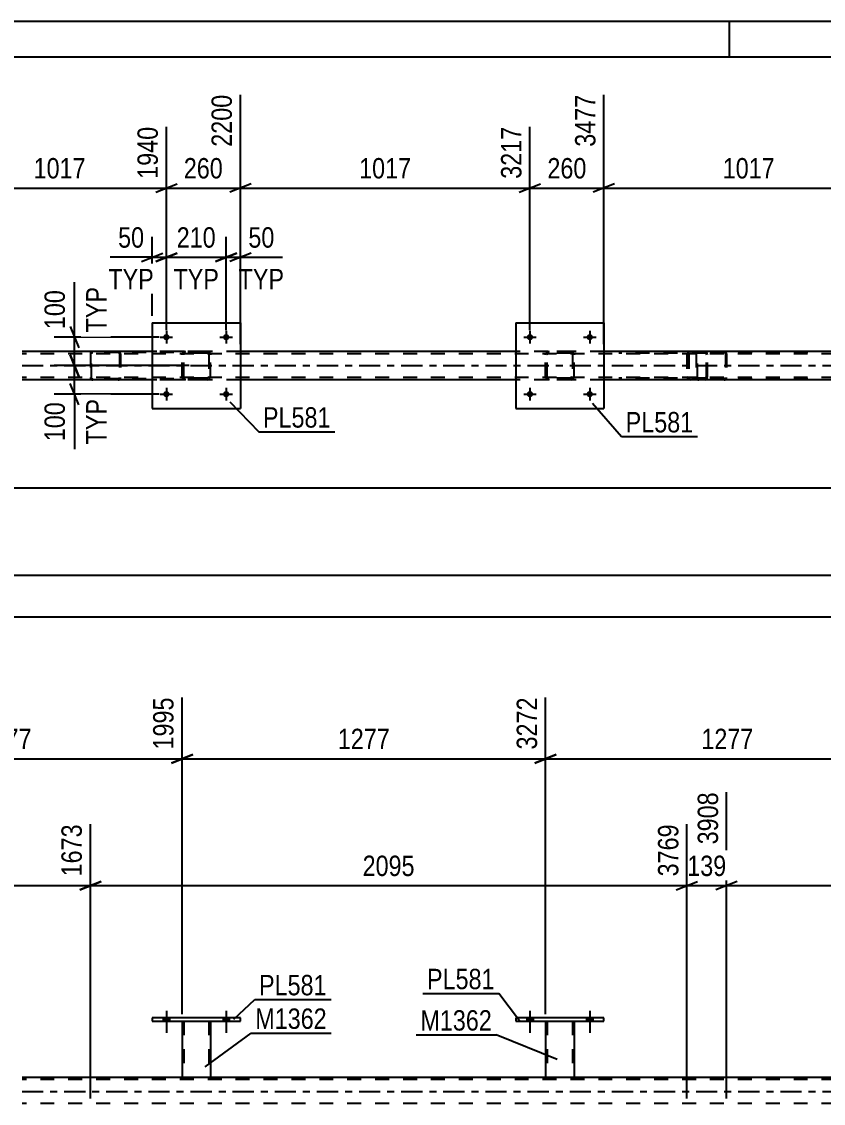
# Model space of a CAD drawing. Header units: millimetres. Extents: x 0 to 841, y 0 to 594.
# Drawn here: x 111.5 to 224.2, y 442.1 to 594 of the extents above; entities that cross this region are included whole.
import ezdxf

# ---------------------------------------------------------------- set-up
doc = ezdxf.new("R2010")
doc.units = ezdxf.units.MM
doc.linetypes.add('DXK_LINE_DOT2', pattern=[3.9198, 1.9599, -1.9599])
doc.linetypes.add('DXK_LINE_DOT3', pattern=[5.9187, 2.979, -0.9799, 0.9799, -0.9799])
doc.styles.add('Arial Narrow', font='ARIALN.TTF', dxfattribs={"height": 0.2})

# ---------------------------------------------------------------- blocks, each defined once
blk = doc.blocks.new('Unknown-318889060-1133')
at = {"color": 5, "linetype": 'Continuous'}
for p, q in [((841, 594), (0, 594)), ((211, 589), (211, 594)), ((836, 589), (5, 589))]:
    blk.add_line(p, q, dxfattribs=at)
blk = doc.blocks.new('Part-318889060-5919 - 5912')
at = {"color": 2, "linetype": 'Continuous'}
for p, q in [((129.88, 547.69), (111.6, 547.69)), ((180.96, 547.69), (142.28, 547.69)), ((232.04, 547.69), (193.36, 547.69)), ((129.88, 543.69), (111.6, 543.69)), ((180.96, 543.69), (142.28, 543.69)), ((232.04, 543.69), (193.36, 543.69))]:
    blk.add_line(p, q, dxfattribs=at)
at = {"color": 7, "linetype": 'DXK_LINE_DOT2'}
for p, q in [((617.87, 547.37), (111.6, 547.37)), ((142.28, 547.69), (129.88, 547.69)), ((193.36, 547.69), (180.96, 547.69)), ((617.87, 544.01), (111.6, 544.01)), ((142.28, 543.69), (129.88, 543.69)), ((193.36, 543.69), (180.96, 543.69))]:
    blk.add_line(p, q, dxfattribs=at)
at = {"color": 7, "linetype": 'DXK_LINE_DOT3'}
blk.add_line((111.6, 545.69), (617.87, 545.69), dxfattribs=at)
blk = doc.blocks.new('Bolt-318889060-6020 - 5912')
at = {"linetype": 'Continuous'}
for points in [[(132.32, 541.69, -1), (131.44, 541.69, -1)], [(140.72, 541.69, -1), (139.84, 541.69, -1)]]:
    blk.add_hatch(color=1, dxfattribs=at).paths.add_polyline_path(points)
at = {"color": 1, "linetype": 'Continuous'}
for p, q in [((131.88, 542.57), (131.88, 540.81)), ((140.28, 542.57), (140.28, 540.81)), ((131, 541.69), (132.76, 541.69)), ((139.4, 541.69), (141.16, 541.69))]:
    blk.add_line(p, q, dxfattribs=at)
blk = doc.blocks.new('Part-318889060-6163 - 5912')
at = {"color": 7, "linetype": 'DXK_LINE_DOT2'}
for p, q in [((206.36, 547.49), (206.33, 547.37)), ((206.33, 547.37), (206.33, 544.01)), ((206.5, 547.37), (206.51, 547.43)), ((206.5, 544.01), (206.5, 547.37)), ((206.51, 547.43), (206.55, 547.49)), ((206.67, 547.69), (206.54, 547.67)), ((206.55, 547.49), (206.61, 547.52)), ((206.61, 547.52), (206.67, 547.53)), ((222, 547.69), (206.67, 547.69)), ((222, 547.53), (206.67, 547.53)), ((210.38, 547.67), (210.25, 547.69)), ((210.25, 547.53), (210.31, 547.52)), ((210.31, 547.52), (210.34, 547.5)), ((210.34, 547.5), (210.37, 547.49)), ((210.37, 547.49), (210.4, 547.43)), ((210.4, 547.43), (210.42, 547.37)), ((210.42, 547.37), (210.42, 544.01)), ((210.59, 547.37), (210.56, 547.49)), ((210.59, 547.37), (210.59, 544.01)), ((206.33, 544.01), (206.36, 543.89)), ((206.51, 543.95), (206.5, 544.01)), ((206.55, 543.9), (206.51, 543.95)), ((206.55, 543.9), (206.58, 543.88)), ((206.58, 543.88), (206.61, 543.86)), ((206.61, 543.86), (206.67, 543.85)), ((222, 543.85), (206.67, 543.85)), ((210.31, 543.86), (210.25, 543.85)), ((210.37, 543.9), (210.31, 543.86)), ((210.4, 543.95), (210.37, 543.9)), ((210.42, 544.01), (210.4, 543.95)), ((210.56, 543.89), (210.59, 544.01)), ((206.54, 543.72), (206.67, 543.69)), ((222, 543.69), (206.67, 543.69)), ((210.25, 543.69), (210.38, 543.72))]:
    blk.add_line(p, q, dxfattribs=at)
for centre, start, end in [((206.66, 547.36), 110.7583, 155.68), ((210.26, 547.36), 24.32, 69.2417), ((206.66, 544.03), 204.32, 249.2417), ((210.26, 544.03), 290.7583, 335.68)]:
    blk.add_arc(centre, 0.331, start, end, dxfattribs=at)
blk = doc.blocks.new('Bolt-318889060-6019 - 5912')
at = {"linetype": 'Continuous'}
for points in [[(132.32, 549.69, -1), (131.44, 549.69, -1)], [(140.72, 549.69, -1), (139.84, 549.69, -1)]]:
    blk.add_hatch(color=1, dxfattribs=at).paths.add_polyline_path(points)
at = {"color": 1, "linetype": 'Continuous'}
for p, q in [((131.88, 550.57), (131.88, 548.81)), ((140.28, 550.57), (140.28, 548.81)), ((131, 549.69), (132.76, 549.69)), ((139.4, 549.69), (141.16, 549.69))]:
    blk.add_line(p, q, dxfattribs=at)
blk = doc.blocks.new('Bolt-318889060-6021 - 5912')
at = {"linetype": 'Continuous'}
for points in [[(183.4, 549.69, -1), (182.52, 549.69, -1)], [(191.8, 549.69, -1), (190.92, 549.69, -1)]]:
    blk.add_hatch(color=1, dxfattribs=at).paths.add_polyline_path(points)
at = {"color": 1, "linetype": 'Continuous'}
for p, q in [((182.96, 550.57), (182.96, 548.81)), ((191.36, 550.57), (191.36, 548.81)), ((182.08, 549.69), (183.84, 549.69)), ((190.48, 549.69), (192.24, 549.69))]:
    blk.add_line(p, q, dxfattribs=at)
blk = doc.blocks.new('Bolt-318889060-6022 - 5912')
at = {"linetype": 'Continuous'}
for points in [[(183.4, 541.69, -1), (182.52, 541.69, -1)], [(191.8, 541.69, -1), (190.92, 541.69, -1)]]:
    blk.add_hatch(color=1, dxfattribs=at).paths.add_polyline_path(points)
at = {"color": 1, "linetype": 'Continuous'}
for p, q in [((182.96, 542.57), (182.96, 540.81)), ((191.36, 542.57), (191.36, 540.81)), ((182.08, 541.69), (183.84, 541.69)), ((190.48, 541.69), (192.24, 541.69))]:
    blk.add_line(p, q, dxfattribs=at)
blk = doc.blocks.new('Part-318889060-6055 - 5912')
at = {"color": 2, "linetype": 'Continuous'}
for p, q in [((129.88, 551.69), (129.88, 539.69)), ((129.88, 551.69), (142.28, 551.69)), ((142.28, 551.69), (142.28, 539.69)), ((129.88, 539.69), (142.28, 539.69))]:
    blk.add_line(p, q, dxfattribs=at)
blk = doc.blocks.new('Part-318889060-6056 - 5912')
at = {"color": 7, "linetype": 'DXK_LINE_DOT2'}
for p, q in [((134.08, 547.21), (134.11, 547.4)), ((134.11, 547.4), (134.08, 547.21)), ((134.08, 544.17), (134.08, 547.21)), ((134.32, 547.21), (134.33, 547.3)), ((134.32, 544.17), (134.32, 547.21)), ((134.33, 547.3), (134.39, 547.38)), ((134.37, 547.65), (134.56, 547.69)), ((134.56, 547.69), (134.37, 547.65)), ((134.39, 547.38), (134.46, 547.43)), ((134.46, 547.43), (134.56, 547.45)), ((137.6, 547.69), (134.56, 547.69)), ((137.6, 547.45), (134.56, 547.45)), ((137.6, 547.69), (137.78, 547.65)), ((137.78, 547.65), (137.6, 547.69)), ((137.6, 547.45), (137.69, 547.43)), ((137.69, 547.43), (137.77, 547.38)), ((137.77, 547.38), (137.82, 547.3)), ((137.82, 547.3), (137.84, 547.21)), ((137.84, 547.21), (137.84, 544.17)), ((138.04, 547.4), (138.08, 547.21)), ((138.08, 547.21), (138.04, 547.4)), ((138.08, 544.17), (138.08, 547.21)), ((134.11, 543.99), (134.08, 544.17)), ((134.08, 544.17), (134.11, 543.99)), ((134.33, 544.08), (134.32, 544.17)), ((134.39, 544), (134.33, 544.08)), ((134.46, 543.95), (134.39, 544)), ((134.56, 543.93), (134.46, 543.95)), ((137.6, 543.93), (134.56, 543.93)), ((137.69, 543.95), (137.6, 543.93)), ((137.77, 544), (137.69, 543.95)), ((137.82, 544.08), (137.77, 544)), ((137.84, 544.17), (137.82, 544.08)), ((138.08, 544.17), (138.04, 543.99)), ((138.04, 543.99), (138.08, 544.17)), ((134.56, 543.69), (134.37, 543.73)), ((134.37, 543.73), (134.56, 543.69)), ((137.6, 543.69), (134.56, 543.69)), ((137.78, 543.73), (137.6, 543.69)), ((137.6, 543.69), (137.78, 543.73))]:
    blk.add_line(p, q, dxfattribs=at)
at = {"color": 7, "linetype": 'DXK_LINE_DOT3'}
blk.add_line((136.08, 545.69), (136.08, 545.69), dxfattribs=at)
at = {"color": 7, "linetype": 'DXK_LINE_DOT2'}
for centre, start, end in [((134.56, 547.21), 112.5, 157.5), ((134.56, 547.21), 112.5, 157.5), ((137.6, 547.21), 22.5, 67.5), ((137.6, 547.21), 22.5, 67.5), ((134.56, 544.17), 202.5, 247.5), ((134.56, 544.17), 202.5, 247.5), ((137.6, 544.17), 292.5, 337.5), ((137.6, 544.17), 292.5, 337.5)]:
    blk.add_arc(centre, 0.48, start, end, dxfattribs=at)
blk = doc.blocks.new('Part-318889060-6061 - 5912')
at = {"color": 2, "linetype": 'Continuous'}
for p, q in [((180.96, 551.69), (180.96, 539.69)), ((180.96, 551.69), (193.36, 551.69)), ((193.36, 551.69), (193.36, 539.69)), ((180.96, 539.69), (193.36, 539.69))]:
    blk.add_line(p, q, dxfattribs=at)
blk = doc.blocks.new('Part-318889060-6062 - 5912')
at = {"color": 7, "linetype": 'DXK_LINE_DOT2'}
for p, q in [((185.16, 547.21), (185.19, 547.39)), ((185.19, 547.39), (185.16, 547.21)), ((185.16, 544.17), (185.16, 547.21)), ((185.4, 547.21), (185.42, 547.3)), ((185.4, 544.17), (185.4, 547.21)), ((185.42, 547.3), (185.47, 547.38)), ((185.45, 547.65), (185.64, 547.69)), ((185.64, 547.69), (185.45, 547.65)), ((185.47, 547.38), (185.55, 547.43)), ((185.55, 547.43), (185.64, 547.45)), ((188.68, 547.69), (185.64, 547.69)), ((188.68, 547.45), (185.64, 547.45)), ((188.68, 547.69), (188.86, 547.65)), ((188.86, 547.65), (188.68, 547.69)), ((188.68, 547.45), (188.77, 547.43)), ((188.77, 547.43), (188.85, 547.38)), ((188.85, 547.38), (188.9, 547.3)), ((188.9, 547.3), (188.92, 547.21)), ((188.92, 547.21), (188.92, 544.17)), ((189.12, 547.39), (189.16, 547.21)), ((189.16, 547.21), (189.12, 547.39)), ((189.16, 544.17), (189.16, 547.21)), ((185.19, 543.99), (185.16, 544.17)), ((185.16, 544.17), (185.19, 543.99)), ((185.42, 544.08), (185.4, 544.17)), ((185.47, 544), (185.42, 544.08)), ((185.55, 543.95), (185.47, 544)), ((185.64, 543.93), (185.55, 543.95)), ((188.68, 543.93), (185.64, 543.93)), ((188.77, 543.95), (188.68, 543.93)), ((188.85, 544), (188.77, 543.95)), ((188.9, 544.08), (188.85, 544)), ((188.92, 544.17), (188.9, 544.08)), ((189.16, 544.17), (189.12, 543.99)), ((189.12, 543.99), (189.16, 544.17)), ((185.64, 543.69), (185.45, 543.73)), ((185.45, 543.73), (185.64, 543.69)), ((188.68, 543.69), (185.64, 543.69)), ((188.86, 543.73), (188.68, 543.69)), ((188.68, 543.69), (188.86, 543.73))]:
    blk.add_line(p, q, dxfattribs=at)
at = {"color": 7, "linetype": 'DXK_LINE_DOT3'}
blk.add_line((187.16, 545.69), (187.16, 545.69), dxfattribs=at)
at = {"color": 7, "linetype": 'DXK_LINE_DOT2'}
for centre, start, end in [((185.64, 547.21), 112.5, 157.5), ((185.64, 547.21), 112.5, 157.5), ((188.68, 547.21), 22.5, 67.5), ((188.68, 547.21), 22.5, 67.5), ((185.64, 544.17), 202.5, 247.5), ((185.64, 544.17), 202.5, 247.5), ((188.68, 544.17), 292.5, 337.5), ((188.68, 544.17), 292.5, 337.5)]:
    blk.add_arc(centre, 0.48, start, end, dxfattribs=at)
blk = doc.blocks.new('Part-318889060-6150 - 5912')
at = {"color": 7, "linetype": 'DXK_LINE_DOT2'}
for p, q in [((207.61, 547.69), (195.45, 547.69)), ((207.61, 547.45), (195.45, 547.45)), ((205.03, 547.3), (205.01, 547.21)), ((205.01, 547.21), (205.01, 544.17)), ((205.05, 547.4), (205.03, 547.3)), ((205.26, 547.21), (205.28, 547.3)), ((205.26, 547.21), (205.26, 544.17)), ((205.28, 547.3), (205.34, 547.38)), ((205.51, 547.69), (205.32, 547.66)), ((205.34, 547.38), (205.42, 547.43)), ((205.42, 547.43), (205.51, 547.45)), ((206.33, 547.45), (206.33, 547.69)), ((207.71, 547.66), (207.61, 547.69)), ((207.61, 547.45), (207.66, 547.43)), ((207.66, 547.43), (207.7, 547.38)), ((207.7, 547.38), (207.73, 547.3)), ((207.8, 547.55), (207.71, 547.66)), ((207.73, 547.3), (207.74, 547.21)), ((207.74, 544.17), (207.74, 547.21)), ((207.86, 547.4), (207.8, 547.55)), ((207.88, 547.21), (207.86, 547.4)), ((207.88, 544.17), (207.88, 547.21)), ((207.61, 543.93), (195.45, 543.93)), ((205.01, 544.17), (205.03, 544.09)), ((205.03, 544.09), (205.05, 543.99)), ((205.28, 544.08), (205.26, 544.17)), ((205.34, 544), (205.28, 544.08)), ((205.42, 543.95), (205.34, 544)), ((205.51, 543.93), (205.42, 543.95)), ((206.33, 543.69), (206.33, 543.93)), ((207.66, 543.95), (207.61, 543.93)), ((207.7, 544), (207.66, 543.95)), ((207.7, 544), (207.71, 544.04)), ((207.71, 544.04), (207.73, 544.08)), ((207.71, 543.73), (207.8, 543.83)), ((207.73, 544.08), (207.74, 544.17)), ((207.8, 543.83), (207.81, 543.86)), ((207.81, 543.86), (207.86, 543.99)), ((207.86, 543.99), (207.88, 544.17)), ((207.61, 543.69), (195.45, 543.69)), ((205.32, 543.73), (205.51, 543.69)), ((207.61, 543.69), (207.71, 543.73))]:
    blk.add_line(p, q, dxfattribs=at)
for centre, start, end in [((205.5, 547.2), 111.1941, 156.1506), ((205.5, 544.19), 203.8494, 248.8059)]:
    blk.add_arc(centre, 0.492, start, end, dxfattribs=at)
blk = doc.blocks.new('Part-318889060-6156 - 5912')
at = {"color": 7, "linetype": 'DXK_LINE_DOT2'}
for p, q in [((121.22, 547.49), (121.2, 547.37)), ((121.2, 547.37), (121.2, 544.01)), ((121.37, 547.37), (121.38, 547.43)), ((121.37, 544.01), (121.37, 547.37)), ((121.38, 547.43), (121.42, 547.49)), ((121.54, 547.69), (121.41, 547.67)), ((121.42, 547.49), (121.47, 547.52)), ((121.47, 547.52), (121.54, 547.53)), ((136.86, 547.69), (121.54, 547.69)), ((136.86, 547.53), (121.54, 547.53)), ((125.24, 547.67), (125.11, 547.69)), ((125.11, 547.53), (125.18, 547.52)), ((125.18, 547.52), (125.2, 547.5)), ((125.2, 547.5), (125.23, 547.49)), ((125.23, 547.49), (125.27, 547.43)), ((125.27, 547.43), (125.28, 547.37)), ((125.28, 547.37), (125.28, 544.01)), ((125.45, 547.37), (125.43, 547.49)), ((125.45, 547.37), (125.45, 544.01)), ((121.2, 544.01), (121.22, 543.89)), ((121.38, 543.95), (121.37, 544.01)), ((121.42, 543.9), (121.38, 543.95)), ((121.42, 543.9), (121.45, 543.88)), ((121.45, 543.88), (121.47, 543.86)), ((121.47, 543.86), (121.54, 543.85)), ((136.86, 543.85), (121.54, 543.85)), ((125.18, 543.86), (125.11, 543.85)), ((125.23, 543.9), (125.18, 543.86)), ((125.27, 543.95), (125.23, 543.9)), ((125.28, 544.01), (125.27, 543.95)), ((125.43, 543.89), (125.45, 544.01)), ((121.41, 543.72), (121.54, 543.69)), ((136.86, 543.69), (121.54, 543.69)), ((125.11, 543.69), (125.24, 543.72))]:
    blk.add_line(p, q, dxfattribs=at)
for centre, start, end in [((121.52, 547.36), 110.7583, 155.68), ((125.12, 547.36), 24.32, 69.2417), ((121.52, 544.03), 204.32, 249.2417), ((125.12, 544.03), 290.7583, 335.68)]:
    blk.add_arc(centre, 0.331, start, end, dxfattribs=at)
blk = doc.blocks.new('Bolt-318889060-4094 - 3929')
at = {"linetype": 'Continuous'}
for points in [[(182.52, 453.62), (183.4, 453.62), (183.4, 454.1), (182.52, 454.1)], [(190.92, 453.62), (191.8, 453.62), (191.8, 454.1), (190.92, 454.1)]]:
    blk.add_hatch(color=1, dxfattribs=at).paths.add_polyline_path(points)
at = {"color": 1, "linetype": 'Continuous'}
for p, q in [((182.96, 455.1), (182.96, 451.98)), ((191.36, 455.1), (191.36, 451.98)), ((182.52, 454.1), (182.52, 453.62)), ((183.4, 454.1), (183.4, 453.62)), ((190.92, 454.1), (190.92, 453.62)), ((191.8, 454.1), (191.8, 453.62))]:
    blk.add_line(p, q, dxfattribs=at)
blk = doc.blocks.new('Bolt-318889060-4096 - 3929')
at = {"linetype": 'Continuous'}
for points in [[(131.44, 453.62), (132.32, 453.62), (132.32, 454.1), (131.44, 454.1)], [(139.84, 453.62), (140.72, 453.62), (140.72, 454.1), (139.84, 454.1)]]:
    blk.add_hatch(color=1, dxfattribs=at).paths.add_polyline_path(points)
at = {"color": 1, "linetype": 'Continuous'}
for p, q in [((131.88, 455.1), (131.88, 451.98)), ((140.28, 455.1), (140.28, 451.98)), ((131.44, 454.1), (131.44, 453.62)), ((132.32, 454.1), (132.32, 453.62)), ((139.84, 454.1), (139.84, 453.62)), ((140.72, 454.1), (140.72, 453.62))]:
    blk.add_line(p, q, dxfattribs=at)
blk = doc.blocks.new('Bolt-318889060-4095 - 3929')
at = {"linetype": 'Continuous'}
for points in [[(182.52, 453.62), (183.4, 453.62), (183.4, 454.1), (182.52, 454.1)], [(190.92, 453.62), (191.8, 453.62), (191.8, 454.1), (190.92, 454.1)]]:
    blk.add_hatch(color=1, dxfattribs=at).paths.add_polyline_path(points)
at = {"color": 1, "linetype": 'Continuous'}
for p, q in [((182.96, 455.1), (182.96, 451.98)), ((191.36, 455.1), (191.36, 451.98)), ((182.52, 454.1), (182.52, 453.62)), ((183.4, 454.1), (183.4, 453.62)), ((190.92, 454.1), (190.92, 453.62)), ((191.8, 454.1), (191.8, 453.62))]:
    blk.add_line(p, q, dxfattribs=at)
blk = doc.blocks.new('Bolt-318889060-4253 - 3929')
at = {"linetype": 'Continuous'}
for points in [[(131.44, 453.62), (132.32, 453.62), (132.32, 454.1), (131.44, 454.1)], [(139.84, 453.62), (140.72, 453.62), (140.72, 454.1), (139.84, 454.1)]]:
    blk.add_hatch(color=1, dxfattribs=at).paths.add_polyline_path(points)
at = {"color": 1, "linetype": 'Continuous'}
for p, q in [((131.88, 455.1), (131.88, 451.98)), ((140.28, 455.1), (140.28, 451.98)), ((131.44, 454.1), (131.44, 453.62)), ((132.32, 454.1), (132.32, 453.62)), ((139.84, 454.1), (139.84, 453.62)), ((140.72, 454.1), (140.72, 453.62))]:
    blk.add_line(p, q, dxfattribs=at)
blk = doc.blocks.new('Part-318889060-4260 - 3929')
at = {"color": 2, "linetype": 'Continuous'}
for p, q in [((129.88, 454.1), (129.88, 453.62)), ((142.28, 454.1), (129.88, 454.1)), ((129.88, 453.62), (142.28, 453.62)), ((142.28, 453.62), (142.28, 454.1))]:
    blk.add_line(p, q, dxfattribs=at)
blk = doc.blocks.new('Part-318889060-4383 - 3929')
at = {"color": 2, "linetype": 'Continuous'}
for p, q in [((185.16, 453.62), (185.16, 445.78)), ((189.16, 453.62), (189.16, 445.78)), ((185.16, 445.78), (189.16, 445.78))]:
    blk.add_line(p, q, dxfattribs=at)
at = {"color": 7, "linetype": 'DXK_LINE_DOT2'}
for p, q in [((185.16, 453.62), (189.16, 453.62)), ((185.16, 453.62), (185.16, 453.62)), ((185.16, 453.62), (185.16, 453.62)), ((185.4, 453.62), (185.4, 445.78)), ((188.92, 453.62), (188.92, 445.78)), ((189.16, 453.62), (189.16, 453.62)), ((189.16, 453.62), (189.16, 453.62)), ((188.86, 445.78), (188.9, 445.78)), ((188.86, 445.78), (188.9, 445.78)), ((188.9, 445.78), (188.92, 445.78)), ((188.9, 445.78), (188.92, 445.78))]:
    blk.add_line(p, q, dxfattribs=at)
blk = doc.blocks.new('Part-318889060-4388 - 3929')
at = {"color": 2, "linetype": 'Continuous'}
for p, q in [((180.96, 454.1), (180.96, 453.62)), ((193.36, 454.1), (180.96, 454.1)), ((180.96, 453.62), (193.36, 453.62)), ((193.36, 453.62), (193.36, 454.1))]:
    blk.add_line(p, q, dxfattribs=at)
blk = doc.blocks.new('Part-318889060-4393 - 3929')
at = {"color": 2, "linetype": 'Continuous'}
for p, q in [((134.08, 453.62), (134.08, 445.78)), ((138.08, 453.62), (138.08, 445.78)), ((134.08, 445.78), (138.08, 445.78))]:
    blk.add_line(p, q, dxfattribs=at)
at = {"color": 7, "linetype": 'DXK_LINE_DOT2'}
for p, q in [((134.08, 453.62), (138.08, 453.62)), ((134.08, 453.62), (134.08, 453.62)), ((134.08, 453.62), (134.08, 453.62)), ((134.32, 453.62), (134.32, 445.78)), ((137.84, 453.62), (137.84, 445.78)), ((138.08, 453.62), (138.08, 453.62)), ((138.08, 453.62), (138.08, 453.62)), ((137.78, 445.78), (137.82, 445.78)), ((137.78, 445.78), (137.82, 445.78)), ((137.82, 445.78), (137.84, 445.78)), ((137.82, 445.78), (137.84, 445.78))]:
    blk.add_line(p, q, dxfattribs=at)
blk = doc.blocks.new('Part-318889060-4518 - 3929')
at = {"color": 2, "linetype": 'Continuous'}
blk.add_line((111.6, 445.78), (617.87, 445.78), dxfattribs=at)
at = {"color": 7, "linetype": 'DXK_LINE_DOT2'}
for p, q in [((617.87, 445.46), (111.6, 445.46)), ((617.87, 442.1), (111.6, 442.1))]:
    blk.add_line(p, q, dxfattribs=at)
at = {"color": 7, "linetype": 'DXK_LINE_DOT3'}
blk.add_line((111.6, 443.78), (617.87, 443.78), dxfattribs=at)
blk = doc.blocks.new('StraightDimension-318889060-11801 - 5912')
at = {"color": 7, "linetype": 'Continuous'}
for p, q in [((142.28, 548.69), (142.28, 583.74)), ((131.88, 550.69), (131.88, 579.24)), ((130.38, 570.03), (133.38, 571.23)), ((143.78, 571.23), (140.78, 570.03)), ((131.88, 570.63), (142.28, 570.63))]:
    blk.add_line(p, q, dxfattribs=at)
at = {"color": 0}
blk.add_wipeout([(140.42, 571.38), (140.42, 575.58), (133.73, 575.58), (133.73, 571.38)], dxfattribs=at)
at = {"color": 3, "style": 'Arial Narrow'}
blk.add_text('260', height=2.863, dxfattribs=at).set_placement((134.33, 571.98))
at = {"color": 0, "linetype": 'Continuous'}
blk.add_wipeout([(141.68, 584.34), (137.48, 584.34), (137.48, 575.83), (141.68, 575.83)], dxfattribs=at)
at = {"color": 3, "linetype": 'Continuous', "style": 'Arial Narrow'}
blk.add_text('2200', height=2.863, rotation=90.0002, dxfattribs=at).set_placement((141.08, 576.43))
blk = doc.blocks.new('StraightDimension-318889060-6242 - 5912')
at = {"color": 7, "linetype": 'Continuous'}
for p, q in [((118.37, 547.19), (119.57, 544.19)), ((135.08, 545.69), (116.12, 545.69)), ((118.97, 541.69), (118.97, 545.69)), ((119.57, 540.19), (118.37, 543.19)), ((130.88, 541.69), (116.12, 541.69))]:
    blk.add_line(p, q, dxfattribs=at)
at = {"color": 0}
blk.add_wipeout([(118.22, 541.17), (114.02, 541.17), (114.02, 534.48), (118.22, 534.48)], dxfattribs=at)
at = {"color": 0, "linetype": 'Continuous'}
blk.add_wipeout([(124.07, 541.62), (119.87, 541.62), (119.87, 534.03), (124.07, 534.03)], dxfattribs=at)
at = {"color": 7, "linetype": 'Continuous'}
blk.add_line((118.97, 541.69), (118.97, 533.96), dxfattribs=at)
blk.add_line((118.97, 541.69), (118.97, 533.96), dxfattribs=at)
at = {"color": 3, "linetype": 'Continuous', "style": 'Arial Narrow'}
blk.add_text('TYP', height=2.863, rotation=90.0002, dxfattribs=at).set_placement((123.47, 534.63))
at = {"color": 3, "style": 'Arial Narrow'}
blk.add_text('100', height=2.863, rotation=90.0002, dxfattribs=at).set_placement((117.62, 535.08))
blk = doc.blocks.new('StraightDimension-318889060-6257 - 5912')
at = {"color": 7, "linetype": 'Continuous'}
for p, q in [((118.37, 551.19), (119.57, 548.19)), ((130.88, 549.69), (116.12, 549.69)), ((118.97, 545.69), (118.97, 549.69)), ((119.57, 544.19), (118.37, 547.19)), ((135.08, 545.69), (116.12, 545.69))]:
    blk.add_line(p, q, dxfattribs=at)
at = {"color": 0}
blk.add_wipeout([(118.22, 556.9), (114.02, 556.9), (114.02, 550.22), (118.22, 550.22)], dxfattribs=at)
at = {"color": 0, "linetype": 'Continuous'}
blk.add_wipeout([(124.07, 557.35), (119.87, 557.35), (119.87, 549.76), (124.07, 549.76)], dxfattribs=at)
at = {"color": 7, "linetype": 'Continuous'}
blk.add_line((118.97, 549.69), (118.97, 557.43), dxfattribs=at)
blk.add_line((118.97, 549.69), (118.97, 557.43), dxfattribs=at)
at = {"color": 3, "style": 'Arial Narrow'}
blk.add_text('100', height=2.863, rotation=90.0002, dxfattribs=at).set_placement((117.62, 550.82))
at = {"color": 3, "linetype": 'Continuous', "style": 'Arial Narrow'}
blk.add_text('TYP', height=2.863, rotation=90.0002, dxfattribs=at).set_placement((123.47, 550.36))
blk = doc.blocks.new('StraightDimension-318889060-6273 - 5912')
at = {"color": 7, "linetype": 'Continuous'}
for p, q in [((129.88, 552.69), (129.88, 563.76)), ((131.88, 550.69), (131.88, 563.76)), ((128.38, 560.31), (131.38, 561.51)), ((129.88, 560.91), (131.88, 560.91)), ((133.38, 561.51), (130.38, 560.31))]:
    blk.add_line(p, q, dxfattribs=at)
at = {"color": 0}
blk.add_wipeout([(129.35, 561.66), (129.35, 565.86), (124.5, 565.86), (124.5, 561.66)], dxfattribs=at)
at = {"color": 0, "linetype": 'Continuous'}
blk.add_wipeout([(130.72, 555.81), (130.72, 560.01), (123.13, 560.01), (123.13, 555.81)], dxfattribs=at)
at = {"color": 7, "linetype": 'Continuous'}
blk.add_line((129.88, 560.91), (123.97, 560.91), dxfattribs=at)
blk.add_line((129.88, 560.91), (123.97, 560.91), dxfattribs=at)
at = {"color": 3, "style": 'Arial Narrow'}
blk.add_text('50', height=2.863, dxfattribs=at).set_placement((125.1, 562.26))
at = {"color": 3, "linetype": 'Continuous', "style": 'Arial Narrow'}
blk.add_text('TYP', height=2.863, dxfattribs=at).set_placement((123.73, 556.41))
blk = doc.blocks.new('StraightDimension-318889060-6286 - 5912')
at = {"color": 7, "linetype": 'Continuous'}
for p, q in [((131.88, 550.69), (131.88, 563.76)), ((140.28, 550.69), (140.28, 563.76)), ((130.38, 560.31), (133.38, 561.51)), ((131.88, 560.91), (140.28, 560.91)), ((141.78, 561.51), (138.78, 560.31))]:
    blk.add_line(p, q, dxfattribs=at)
at = {"color": 0}
blk.add_wipeout([(139.42, 561.66), (139.42, 565.86), (132.73, 565.86), (132.73, 561.66)], dxfattribs=at)
at = {"color": 0, "linetype": 'Continuous'}
blk.add_wipeout([(139.87, 555.81), (139.87, 560.01), (132.28, 560.01), (132.28, 555.81)], dxfattribs=at)
at = {"color": 3, "style": 'Arial Narrow'}
blk.add_text('210', height=2.863, dxfattribs=at).set_placement((133.33, 562.26))
at = {"color": 3, "linetype": 'Continuous', "style": 'Arial Narrow'}
blk.add_text('TYP', height=2.863, dxfattribs=at).set_placement((132.88, 556.41))
blk = doc.blocks.new('StraightDimension-318889060-6302 - 5912')
at = {"color": 7, "linetype": 'Continuous'}
for p, q in [((140.28, 550.69), (140.28, 563.76)), ((142.28, 552.69), (142.28, 563.76)), ((138.78, 560.31), (141.78, 561.51)), ((140.28, 560.91), (142.28, 560.91)), ((143.78, 561.51), (140.78, 560.31))]:
    blk.add_line(p, q, dxfattribs=at)
at = {"color": 0}
blk.add_wipeout([(147.66, 561.66), (147.66, 565.86), (142.8, 565.86), (142.8, 561.66)], dxfattribs=at)
at = {"color": 0, "linetype": 'Continuous'}
blk.add_wipeout([(149.02, 555.81), (149.02, 560.01), (141.43, 560.01), (141.43, 555.81)], dxfattribs=at)
at = {"color": 7, "linetype": 'Continuous'}
blk.add_line((142.28, 560.91), (148.18, 560.91), dxfattribs=at)
blk.add_line((142.28, 560.91), (148.18, 560.91), dxfattribs=at)
at = {"color": 3, "style": 'Arial Narrow'}
blk.add_text('50', height=2.863, dxfattribs=at).set_placement((143.4, 562.26))
at = {"color": 3, "linetype": 'Continuous', "style": 'Arial Narrow'}
blk.add_text('TYP', height=2.863, dxfattribs=at).set_placement((142.03, 556.41))
blk = doc.blocks.new('StraightDimension-318889060-6868 - 5912')
at = {"color": 7, "linetype": 'Continuous'}
blk.add_line((69.68, 516.27), (776.14, 516.27), dxfattribs=at)
blk = doc.blocks.new('StraightDimension-318889060-6889 - 5912')
at = {"color": 7, "linetype": 'Continuous'}
blk.add_line((69.04, 510.44), (776.78, 510.44), dxfattribs=at)
blk = doc.blocks.new('StraightDimension-318889060-6937 - 5912')
at = {"color": 7, "linetype": 'Continuous'}
blk.add_line((69.68, 528.52), (719.68, 528.52), dxfattribs=at)
blk = doc.blocks.new('StraightDimension-318889060-11798 - 5912')
at = {"color": 7, "linetype": 'Continuous'}
for p, q in [((193.36, 548.69), (193.36, 583.74)), ((234.04, 550.69), (234.04, 579.24)), ((194.86, 571.23), (191.86, 570.03)), ((232.54, 570.03), (235.54, 571.23)), ((193.36, 570.63), (234.04, 570.63))]:
    blk.add_line(p, q, dxfattribs=at)
at = {"color": 0, "linetype": 'Continuous'}
blk.add_wipeout([(233.44, 579.84), (229.24, 579.84), (229.24, 571.33), (233.44, 571.33)], dxfattribs=at)
at = {"color": 0}
blk.add_wipeout([(217.95, 571.38), (217.95, 575.58), (209.44, 575.58), (209.44, 571.38)], dxfattribs=at)
at = {"color": 3, "linetype": 'Continuous', "style": 'Arial Narrow'}
blk.add_text('4494', height=2.863, rotation=90.0002, dxfattribs=at).set_placement((232.84, 571.93))
at = {"color": 3, "style": 'Arial Narrow'}
blk.add_text('1017', height=2.863, dxfattribs=at).set_placement((210.04, 571.98))
blk = doc.blocks.new('StraightDimension-318889060-11799 - 5912')
at = {"color": 7, "linetype": 'Continuous'}
for p, q in [((193.36, 548.69), (193.36, 583.74)), ((182.96, 550.69), (182.96, 579.24)), ((181.46, 570.03), (184.46, 571.23)), ((194.86, 571.23), (191.86, 570.03)), ((182.96, 570.63), (193.36, 570.63))]:
    blk.add_line(p, q, dxfattribs=at)
at = {"color": 0}
blk.add_wipeout([(191.5, 571.38), (191.5, 575.58), (184.81, 575.58), (184.81, 571.38)], dxfattribs=at)
at = {"color": 3, "style": 'Arial Narrow'}
blk.add_text('260', height=2.863, dxfattribs=at).set_placement((185.41, 571.98))
at = {"color": 0, "linetype": 'Continuous'}
blk.add_wipeout([(192.76, 584.34), (188.56, 584.34), (188.56, 575.83), (192.76, 575.83)], dxfattribs=at)
at = {"color": 3, "linetype": 'Continuous', "style": 'Arial Narrow'}
blk.add_text('3477', height=2.863, rotation=90.0002, dxfattribs=at).set_placement((192.16, 576.43))
blk = doc.blocks.new('StraightDimension-318889060-11800 - 5912')
at = {"color": 7, "linetype": 'Continuous'}
for p, q in [((142.28, 548.69), (142.28, 583.74)), ((182.96, 550.69), (182.96, 579.24)), ((143.78, 571.23), (140.78, 570.03)), ((181.46, 570.03), (184.46, 571.23)), ((142.28, 570.63), (182.96, 570.63))]:
    blk.add_line(p, q, dxfattribs=at)
at = {"color": 0, "linetype": 'Continuous'}
blk.add_wipeout([(182.36, 579.84), (178.16, 579.84), (178.16, 571.33), (182.36, 571.33)], dxfattribs=at)
at = {"color": 0}
blk.add_wipeout([(166.87, 571.38), (166.87, 575.58), (158.36, 575.58), (158.36, 571.38)], dxfattribs=at)
at = {"color": 3, "linetype": 'Continuous', "style": 'Arial Narrow'}
blk.add_text('3217', height=2.863, rotation=90.0002, dxfattribs=at).set_placement((181.76, 571.93))
at = {"color": 3, "style": 'Arial Narrow'}
blk.add_text('1017', height=2.863, dxfattribs=at).set_placement((158.96, 571.98))
blk = doc.blocks.new('StraightDimension-318889060-11802 - 5912')
at = {"color": 7, "linetype": 'Continuous'}
for p, q in [((101.9, 548.69), (101.9, 581.91)), ((131.88, 550.69), (131.88, 579.24)), ((103.4, 571.23), (100.4, 570.03)), ((130.38, 570.03), (133.38, 571.23)), ((101.9, 570.63), (131.88, 570.63))]:
    blk.add_line(p, q, dxfattribs=at)
at = {"color": 0, "linetype": 'Continuous'}
blk.add_wipeout([(131.28, 579.84), (127.08, 579.84), (127.08, 571.33), (131.28, 571.33)], dxfattribs=at)
at = {"color": 0}
blk.add_wipeout([(121.14, 571.38), (121.14, 575.58), (112.63, 575.58), (112.63, 571.38)], dxfattribs=at)
at = {"color": 3, "linetype": 'Continuous', "style": 'Arial Narrow'}
blk.add_text('1940', height=2.863, rotation=90.0002, dxfattribs=at).set_placement((130.68, 571.93))
at = {"color": 3, "style": 'Arial Narrow'}
blk.add_text('1017', height=2.863, dxfattribs=at).set_placement((113.23, 571.98))
blk = doc.blocks.new('StraightDimension-318889060-10382 - 3929')
at = {"color": 7, "linetype": 'Continuous'}
for p, q in [((185.16, 454.62), (185.16, 499.1)), ((236.24, 454.62), (236.24, 499.1)), ((186.66, 491.09), (183.66, 489.89)), ((234.74, 489.89), (237.74, 491.09)), ((185.16, 490.49), (236.24, 490.49))]:
    blk.add_line(p, q, dxfattribs=at)
at = {"color": 0, "linetype": 'Continuous'}
blk.add_wipeout([(235.64, 499.7), (231.44, 499.7), (231.44, 491.19), (235.64, 491.19)], dxfattribs=at)
at = {"color": 0}
blk.add_wipeout([(214.95, 491.24), (214.95, 495.44), (206.44, 495.44), (206.44, 491.24)], dxfattribs=at)
at = {"color": 3, "linetype": 'Continuous', "style": 'Arial Narrow'}
blk.add_text('4549', height=2.863, rotation=90.0002, dxfattribs=at).set_placement((235.04, 491.79))
at = {"color": 3, "style": 'Arial Narrow'}
blk.add_text('1277', height=2.863, dxfattribs=at).set_placement((207.04, 491.84))
blk = doc.blocks.new('StraightDimension-318889060-10383 - 3929')
at = {"color": 7, "linetype": 'Continuous'}
for p, q in [((134.08, 454.62), (134.08, 499.1)), ((185.16, 454.62), (185.16, 499.1)), ((135.58, 491.09), (132.58, 489.89)), ((183.66, 489.89), (186.66, 491.09)), ((134.08, 490.49), (185.16, 490.49))]:
    blk.add_line(p, q, dxfattribs=at)
at = {"color": 0, "linetype": 'Continuous'}
blk.add_wipeout([(184.56, 499.7), (180.36, 499.7), (180.36, 491.19), (184.56, 491.19)], dxfattribs=at)
at = {"color": 0}
blk.add_wipeout([(163.87, 491.24), (163.87, 495.44), (155.36, 495.44), (155.36, 491.24)], dxfattribs=at)
at = {"color": 3, "linetype": 'Continuous', "style": 'Arial Narrow'}
blk.add_text('3272', height=2.863, rotation=90.0002, dxfattribs=at).set_placement((183.96, 491.79))
at = {"color": 3, "style": 'Arial Narrow'}
blk.add_text('1277', height=2.863, dxfattribs=at).set_placement((155.96, 491.84))
blk = doc.blocks.new('StraightDimension-318889060-10384 - 3929')
at = {"color": 7, "linetype": 'Continuous'}
for p, q in [((134.08, 454.62), (134.08, 499.1)), ((84.52, 454.62), (84.52, 497.27)), ((86.02, 491.09), (83.02, 489.89)), ((132.58, 489.89), (135.58, 491.09)), ((84.52, 490.49), (134.08, 490.49))]:
    blk.add_line(p, q, dxfattribs=at)
at = {"color": 0, "linetype": 'Continuous'}
blk.add_wipeout([(133.48, 499.7), (129.28, 499.7), (129.28, 491.19), (133.48, 491.19)], dxfattribs=at)
at = {"color": 0}
blk.add_wipeout([(113.56, 491.24), (113.56, 495.44), (105.04, 495.44), (105.04, 491.24)], dxfattribs=at)
at = {"color": 3, "linetype": 'Continuous', "style": 'Arial Narrow'}
blk.add_text('1995', height=2.863, rotation=90.0002, dxfattribs=at).set_placement((132.88, 491.79))
at = {"color": 3, "style": 'Arial Narrow'}
blk.add_text('1277', height=2.863, dxfattribs=at).set_placement((105.64, 491.84))
blk = doc.blocks.new('StraightDimension-318889060-14779 - 3929')
at = {"color": 7, "linetype": 'Continuous'}
for p, q in [((210.59, 442.78), (210.59, 485.78)), ((290.15, 442.78), (290.15, 481.28)), ((212.09, 473.27), (209.09, 472.07)), ((210.59, 472.67), (290.15, 472.67)), ((288.65, 472.07), (291.65, 473.27))]:
    blk.add_line(p, q, dxfattribs=at)
at = {"color": 0, "linetype": 'Continuous'}
blk.add_wipeout([(289.55, 481.88), (285.35, 481.88), (285.35, 473.37), (289.55, 473.37)], dxfattribs=at)
at = {"color": 0}
blk.add_wipeout([(254.62, 473.42), (254.62, 477.62), (246.11, 477.62), (246.11, 473.42)], dxfattribs=at)
at = {"color": 3, "linetype": 'Continuous', "style": 'Arial Narrow'}
blk.add_text('5897', height=2.863, rotation=90.0002, dxfattribs=at).set_placement((288.95, 473.97))
at = {"color": 3, "style": 'Arial Narrow'}
blk.add_text('1989', height=2.863, dxfattribs=at).set_placement((246.71, 474.02))
blk = doc.blocks.new('StraightDimension-318889060-14780 - 3929')
at = {"color": 7, "linetype": 'Continuous'}
for p, q in [((210.59, 442.78), (210.59, 485.78)), ((205.01, 442.78), (205.01, 481.28)), ((203.51, 472.07), (206.51, 473.27)), ((205.01, 472.67), (210.59, 472.67)), ((212.09, 473.27), (209.09, 472.07))]:
    blk.add_line(p, q, dxfattribs=at)
at = {"color": 0}
blk.add_wipeout([(211.14, 473.42), (211.14, 477.62), (204.46, 477.62), (204.46, 473.42)], dxfattribs=at)
at = {"color": 3, "style": 'Arial Narrow'}
blk.add_text('139', height=2.863, dxfattribs=at).set_placement((205.06, 474.02))
at = {"color": 0, "linetype": 'Continuous'}
blk.add_wipeout([(209.99, 486.38), (205.79, 486.38), (205.79, 477.87), (209.99, 477.87)], dxfattribs=at)
at = {"color": 3, "linetype": 'Continuous', "style": 'Arial Narrow'}
blk.add_text('3908', height=2.863, rotation=90.0002, dxfattribs=at).set_placement((209.39, 478.47))
blk = doc.blocks.new('StraightDimension-318889060-14781 - 3929')
at = {"color": 7, "linetype": 'Continuous'}
for p, q in [((121.2, 442.78), (121.2, 481.28)), ((205.01, 442.78), (205.01, 481.28)), ((122.7, 473.27), (119.7, 472.07)), ((121.2, 472.67), (205.01, 472.67)), ((203.51, 472.07), (206.51, 473.27))]:
    blk.add_line(p, q, dxfattribs=at)
at = {"color": 0, "linetype": 'Continuous'}
blk.add_wipeout([(204.41, 481.88), (200.21, 481.88), (200.21, 473.37), (204.41, 473.37)], dxfattribs=at)
at = {"color": 0}
blk.add_wipeout([(167.36, 473.42), (167.36, 477.62), (158.85, 477.62), (158.85, 473.42)], dxfattribs=at)
at = {"color": 3, "linetype": 'Continuous', "style": 'Arial Narrow'}
blk.add_text('3769', height=2.863, rotation=90.0002, dxfattribs=at).set_placement((203.81, 473.97))
at = {"color": 3, "style": 'Arial Narrow'}
blk.add_text('2095', height=2.863, dxfattribs=at).set_placement((159.45, 474.02))
blk = doc.blocks.new('StraightDimension-318889060-14782 - 3929')
at = {"color": 7, "linetype": 'Continuous'}
for p, q in [((121.2, 442.78), (121.2, 481.28)), ((60.5, 446.78), (60.5, 475.79)), ((62, 473.27), (59, 472.07)), ((60.5, 472.67), (121.2, 472.67)), ((119.7, 472.07), (122.7, 473.27))]:
    blk.add_line(p, q, dxfattribs=at)
at = {"color": 0, "linetype": 'Continuous'}
for points in [[(120.6, 481.88), (116.4, 481.88), (116.4, 473.37), (120.6, 473.37)], [(59.9, 476.39), (55.7, 476.39), (55.7, 473.37), (59.9, 473.37)]]:
    blk.add_wipeout(points, dxfattribs=at)
at = {"color": 0}
blk.add_wipeout([(95.11, 473.42), (95.11, 477.62), (86.59, 477.62), (86.59, 473.42)], dxfattribs=at)
at = {"color": 3, "linetype": 'Continuous', "style": 'Arial Narrow'}
for s, height, p in [('1673', 2.863, (120, 473.97)), ('0', 2.86, (59.3, 473.97))]:
    blk.add_text(s, height=height, rotation=90.0002, dxfattribs=at).set_placement(p)
at = {"color": 3, "style": 'Arial Narrow'}
blk.add_text('1673', height=2.863, dxfattribs=at).set_placement((87.19, 474.02))
blk = doc.blocks.new('Mark-318889060-6057 - 5912')
at = {"color": 0}
blk.add_wipeout([(205.92, 536.32), (205.92, 539.32), (196.41, 539.32), (196.41, 536.32)], dxfattribs=at)
blk.add_wipeout([(205.92, 536.32), (205.92, 539.32), (196.41, 539.32), (196.41, 536.32)], dxfattribs=at)
at = {"color": 30, "linetype": 'Continuous'}
for p, q in [((191.76, 540.42), (195.81, 535.72)), ((195.81, 535.72), (206.52, 535.72))]:
    blk.add_line(p, q, dxfattribs=at)
at = {"color": 3, "style": 'Arial Narrow'}
blk.add_text('PL581', height=2.863, dxfattribs=at).set_placement((196.41, 536.32))
blk = doc.blocks.new('Mark-318889060-6051 - 5912')
at = {"color": 0}
blk.add_wipeout([(154.96, 536.99), (154.96, 539.99), (145.45, 539.99), (145.45, 536.99)], dxfattribs=at)
blk.add_wipeout([(154.96, 536.99), (154.96, 539.99), (145.45, 539.99), (145.45, 536.99)], dxfattribs=at)
at = {"color": 30, "linetype": 'Continuous'}
for p, q in [((140.79, 540.59), (144.85, 536.39)), ((144.85, 536.39), (155.56, 536.39))]:
    blk.add_line(p, q, dxfattribs=at)
at = {"color": 3, "style": 'Arial Narrow'}
blk.add_text('PL581', height=2.863, dxfattribs=at).set_placement((145.45, 536.99))
blk = doc.blocks.new('Mark-318889060-4256 - 3929')
at = {"color": 0}
blk.add_wipeout([(154.41, 457.27), (154.41, 460.27), (144.9, 460.27), (144.9, 457.27)], dxfattribs=at)
blk.add_wipeout([(154.41, 457.27), (154.41, 460.27), (144.9, 460.27), (144.9, 457.27)], dxfattribs=at)
at = {"color": 30, "linetype": 'Continuous'}
for p, q in [((141.36, 453.92), (144.3, 456.67)), ((144.3, 456.67), (155.01, 456.67))]:
    blk.add_line(p, q, dxfattribs=at)
at = {"color": 3, "style": 'Arial Narrow'}
blk.add_text('PL581', height=2.863, dxfattribs=at).set_placement((144.9, 457.27))
blk = doc.blocks.new('Mark-318889060-4384 - 3929')
at = {"color": 0}
blk.add_wipeout([(178, 458.13), (178, 461.13), (168.5, 461.13), (168.5, 458.13)], dxfattribs=at)
blk.add_wipeout([(178, 458.13), (178, 461.13), (168.5, 461.13), (168.5, 458.13)], dxfattribs=at)
at = {"color": 30, "linetype": 'Continuous'}
for p in [(167.9, 457.53), (181.49, 453.69)]:
    blk.add_line(p, (178.6, 457.53), dxfattribs=at)
at = {"color": 3, "style": 'Arial Narrow'}
blk.add_text('PL581', height=2.863, dxfattribs=at).set_placement((168.5, 458.13))
blk = doc.blocks.new('Mark-318889060-4379 - 3929')
at = {"color": 0}
blk.add_wipeout([(177.63, 452.32), (177.63, 455.32), (167.57, 455.32), (167.57, 452.32)], dxfattribs=at)
blk.add_wipeout([(177.63, 452.32), (177.63, 455.32), (167.57, 455.32), (167.57, 452.32)], dxfattribs=at)
at = {"color": 30, "linetype": 'Continuous'}
for p in [(166.97, 451.72), (186.77, 448.26)]:
    blk.add_line(p, (178.23, 451.72), dxfattribs=at)
at = {"color": 3, "style": 'Arial Narrow'}
blk.add_text('M1362', height=2.863, dxfattribs=at).set_placement((167.57, 452.32))
blk = doc.blocks.new('Mark-318889060-4389 - 3929')
at = {"color": 0}
blk.add_wipeout([(154.43, 452.56), (154.43, 455.56), (144.37, 455.56), (144.37, 452.56)], dxfattribs=at)
blk.add_wipeout([(154.43, 452.56), (154.43, 455.56), (144.37, 455.56), (144.37, 452.56)], dxfattribs=at)
at = {"color": 30, "linetype": 'Continuous'}
for p, q in [((137.32, 447.22), (143.77, 451.96)), ((143.77, 451.96), (155.03, 451.96))]:
    blk.add_line(p, q, dxfattribs=at)
at = {"color": 3, "style": 'Arial Narrow'}
blk.add_text('M1362', height=2.863, dxfattribs=at).set_placement((144.37, 452.56))

msp = doc.modelspace()

# ---------------------------------------------------------------- block references
for name in ['Unknown-318889060-1133', 'Part-318889060-6055 - 5912', 'Part-318889060-6061 - 5912', 'Bolt-318889060-6019 - 5912', 'Bolt-318889060-6021 - 5912', 'Part-318889060-5919 - 5912', 'Part-318889060-6156 - 5912', 'Part-318889060-6056 - 5912', 'Part-318889060-6062 - 5912', 'Part-318889060-6150 - 5912', 'Part-318889060-6163 - 5912', 'Bolt-318889060-6020 - 5912', 'Bolt-318889060-6022 - 5912', 'Bolt-318889060-4096 - 3929', 'Bolt-318889060-4253 - 3929', 'Bolt-318889060-4094 - 3929', 'Bolt-318889060-4095 - 3929', 'Part-318889060-4260 - 3929', 'Part-318889060-4393 - 3929', 'Part-318889060-4388 - 3929', 'Part-318889060-4383 - 3929', 'Part-318889060-4518 - 3929']:
    msp.add_blockref(name, (0, 0))

# ---------------------------------------------------------------- next in the draw order: block references
for name in ['StraightDimension-318889060-11801 - 5912', 'StraightDimension-318889060-11798 - 5912', 'StraightDimension-318889060-6242 - 5912', 'StraightDimension-318889060-10382 - 3929']:
    msp.add_blockref(name, (0, 0))

# ---------------------------------------------------------------- next in the draw order: block references
for name in ['StraightDimension-318889060-11799 - 5912', 'StraightDimension-318889060-6257 - 5912', 'StraightDimension-318889060-6868 - 5912', 'StraightDimension-318889060-10383 - 3929', 'StraightDimension-318889060-14779 - 3929']:
    msp.add_blockref(name, (0, 0))

# ---------------------------------------------------------------- next in the draw order: block references
for name in ['StraightDimension-318889060-6273 - 5912', 'StraightDimension-318889060-6889 - 5912', 'StraightDimension-318889060-10384 - 3929', 'StraightDimension-318889060-14780 - 3929']:
    msp.add_blockref(name, (0, 0))

# ---------------------------------------------------------------- next in the draw order: block references
for name in ['StraightDimension-318889060-6286 - 5912', 'StraightDimension-318889060-6937 - 5912', 'StraightDimension-318889060-14781 - 3929']:
    msp.add_blockref(name, (0, 0))

# ---------------------------------------------------------------- next in the draw order: block references
for name in ['StraightDimension-318889060-11802 - 5912', 'StraightDimension-318889060-6302 - 5912', 'Mark-318889060-6051 - 5912', 'Mark-318889060-6057 - 5912', 'StraightDimension-318889060-14782 - 3929', 'Mark-318889060-4256 - 3929', 'Mark-318889060-4384 - 3929']:
    msp.add_blockref(name, (0, 0))

# ---------------------------------------------------------------- next in the draw order: block references
for name in ['StraightDimension-318889060-11800 - 5912', 'Mark-318889060-4389 - 3929', 'Mark-318889060-4379 - 3929']:
    msp.add_blockref(name, (0, 0))

doc.saveas('drawing.dxf')
